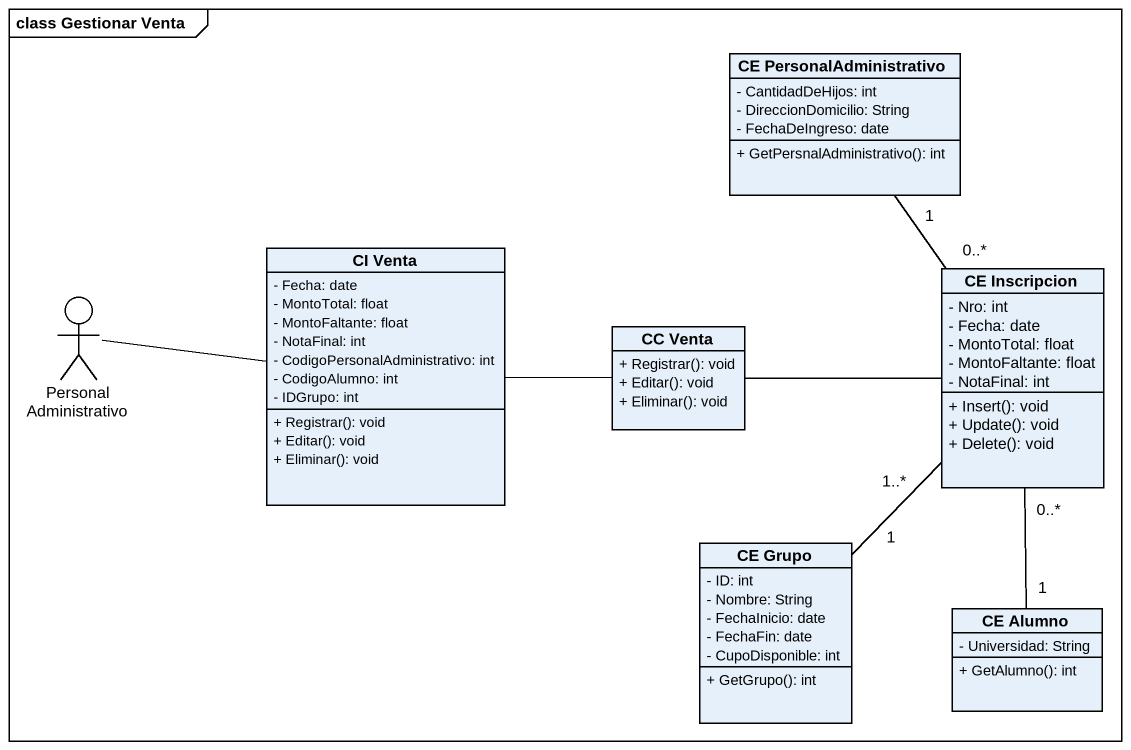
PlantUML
@startuml
mainframe class Gestionar Venta
allowmixing
hide circle
hide empty members
skinparam classAttributeIconSize 0
class "CE PersonalAdministrativo" as CE_PersonalAdministrativo {
  - CantidadDeHijos: int
  - DireccionDomicilio: String
  - FechaDeIngreso: date
  + GetPersnalAdministrativo(): int
}
actor "Personal Administrativo" as Personal_Administrativo
class "CI Venta" as CI_Venta {
  - Fecha: date
  - MontoTotal: float
  - MontoFaltante: float
  - NotaFinal: int
  - CodigoPersonalAdministrativo: int
  - CodigoAlumno: int
  - IDGrupo: int
  + Registrar(): void
  + Editar(): void
  + Eliminar(): void
}
class "CE Inscripcion" as CE_Inscripcion {
  - Nro: int
  - Fecha: date
  - MontoTotal: float
  - MontoFaltante: float
  - NotaFinal: int
  + Insert(): void
  + Update(): void
  + Delete(): void
}
class "CC Venta" as CC_Venta {
  + Registrar(): void
  + Editar(): void
  + Eliminar(): void
}
class "CE Grupo" as CE_Grupo {
  - ID: int
  - Nombre: String
  - FechaInicio: date
  - FechaFin: date
  - CupoDisponible: int
  + GetGrupo(): int
}
class "CE Alumno" as CE_Alumno {
  - Universidad: String
  + GetAlumno(): int
}
Personal_Administrativo -right- CI_Venta
CI_Venta -right- CC_Venta
CE_Inscripcion "0..*" -up- "1" CE_PersonalAdministrativo
CE_Inscripcion "1..*" -- "1" CE_Grupo
CE_Inscripcion "0..*" -- "1" CE_Alumno
CC_Venta -right- CE_Inscripcion
@enduml
